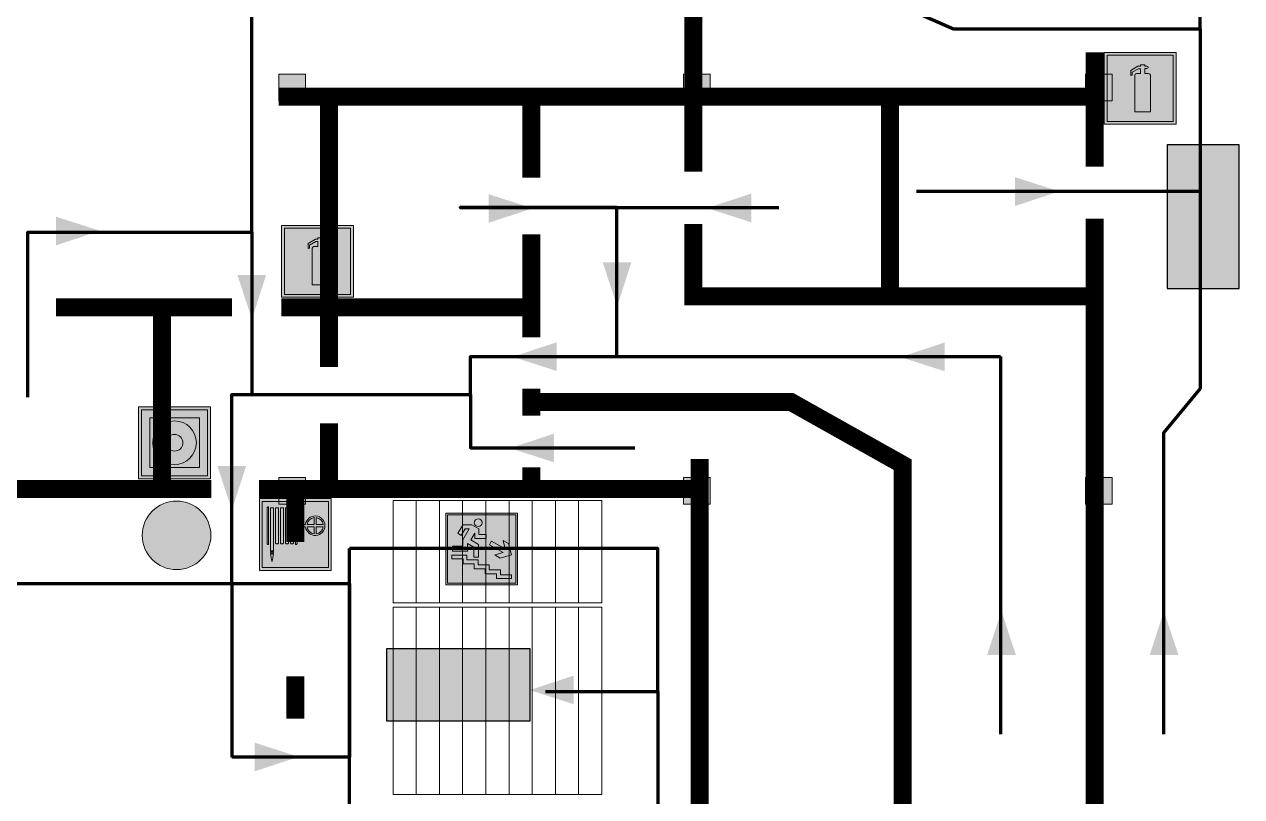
# Model space of a CAD drawing. Header units: millimetres. Extents: x 13810 to 67229, y 12374 to 21950.
# Drawn here: x 23061.5 to 23197, y 14987.4 to 15073.4 of the extents above; entities that cross this region are included whole.
import ezdxf

# ---------------------------------------------------------------- set-up
doc = ezdxf.new("R2010")
doc.units = ezdxf.units.MM
doc.layers.add('План_Штампы', color=7, linetype='Continuous')

# ---------------------------------------------------------------- blocks, each defined once
blk = doc.blocks.new('вниз')
at = {"lineweight": 0, "true_color": 0xffffff}
h = blk.add_hatch(color=7, dxfattribs=at)
h.dxf.hatch_style = 1
h.paths.add_polyline_path([(40994.51, -4472.22), (40986.51, -4472.22), (40986.51, -4480.22), (40994.51, -4480.22)])
h.paths.add_polyline_path([(40994.31, -4472.42), (40994.31, -4480.01), (40986.71, -4480.01), (40986.71, -4472.42)], flags=16)
h.paths.add_polyline_path([(40988.43, -4473.53), (40989.43, -4473.53), (40990.19, -4473.96), (40990.19, -4474.6), (40991, -4474.6), (40991, -4475.06), (40989.73, -4475.06), (40989.73, -4474.46), (40989.3, -4475.18), (40990.17, -4475.7), (40990.17, -4477.11), (40989.63, -4477.11), (40989.63, -4476.01), (40988.94, -4475.59), (40988.94, -4476.46), (40988.94, -4476.46), (40987.47, -4476.46), (40987.26, -4476.46), (40987.26, -4475.92), (40988.4, -4475.92), (40988.4, -4475.2), (40989.1, -4473.99), (40988.66, -4473.99), (40988.24, -4474.7), (40987.86, -4474.47), (40988.41, -4473.56)], flags=0)
h.paths.add_polyline_path([(40990.55, -4473.29, -1), (40989.69, -4473.29, -1)], flags=0)
h.paths.add_polyline_path([(40988.85, -4476.89), (40988.85, -4477.43), (40990.1, -4477.43), (40990.1, -4477.99), (40991.34, -4477.99), (40991.34, -4478.54), (40992.59, -4478.54), (40992.59, -4479.09), (40993.83, -4479.09), (40993.83, -4479.52), (40992.17, -4479.52), (40992.17, -4478.97), (40990.91, -4478.97), (40990.91, -4478.41), (40989.68, -4478.41), (40989.68, -4477.86), (40988.43, -4477.86), (40988.43, -4477.31), (40987.6, -4477.31), (40987.18, -4477.31), (40987.18, -4476.89)], flags=0)
h.paths.add_polyline_path([(40991.61, -4475.33), (40993.12, -4476.2), (40992.9, -4475.27), (40993.48, -4475.6), (40993.83, -4476.88), (40992.56, -4477.22), (40991.97, -4476.88), (40992.9, -4476.61), (40991.38, -4475.74), (40991.58, -4475.39)], flags=0)
h.paths.add_polyline_path([(40990.19, -4473.96), (40989.43, -4473.53), (40988.43, -4473.53), (40988.41, -4473.56), (40987.86, -4474.47), (40988.24, -4474.7), (40988.66, -4473.99), (40989.1, -4473.99), (40988.4, -4475.2), (40988.4, -4475.92), (40987.26, -4475.92), (40987.26, -4476.46), (40987.47, -4476.46), (40988.94, -4476.46), (40988.94, -4476.27), (40988.94, -4475.59), (40989.63, -4476.01), (40989.63, -4477.11), (40990.17, -4477.11), (40990.17, -4475.7), (40989.3, -4475.18), (40989.73, -4474.46), (40989.73, -4475.06), (40991, -4475.06), (40991, -4474.6), (40990.19, -4474.6)], flags=0)
h.paths.add_polyline_path([(40990.55, -4473.29, 1), (40989.69, -4473.29, 1)], flags=0)
h.paths.add_polyline_path([(40991.61, -4475.33), (40991.58, -4475.39), (40991.38, -4475.74), (40992.9, -4476.61), (40991.97, -4476.88), (40992.56, -4477.22), (40993.83, -4476.88), (40993.48, -4475.6), (40992.9, -4475.27), (40993.12, -4476.2)], flags=0)
h.paths.add_polyline_path([(40990.1, -4477.43), (40988.85, -4477.43), (40988.85, -4476.89), (40987.18, -4476.89), (40987.18, -4477.31), (40987.6, -4477.31), (40988.43, -4477.31), (40988.43, -4477.86), (40989.68, -4477.86), (40989.68, -4478.41), (40990.91, -4478.41), (40990.91, -4478.97), (40992.17, -4478.97), (40992.17, -4479.52), (40993.83, -4479.52), (40993.83, -4479.09), (40992.59, -4479.09), (40992.59, -4478.54), (40991.34, -4478.54), (40991.34, -4477.99), (40990.1, -4477.99)], flags=0)
at = {"lineweight": 0}
h = blk.add_hatch(color=126, dxfattribs=at)
h.dxf.hatch_style = 1
h.paths.add_polyline_path([(40994.31, -4472.42), (40986.71, -4472.42), (40986.71, -4480.01), (40994.31, -4480.01)])
h.paths.add_polyline_path([(40988.43, -4473.53), (40989.43, -4473.53), (40990.19, -4473.96), (40990.19, -4474.6), (40991, -4474.6), (40991, -4475.06), (40989.73, -4475.06), (40989.73, -4474.46), (40989.3, -4475.18), (40990.17, -4475.7), (40990.17, -4477.11), (40989.63, -4477.11), (40989.63, -4476.01), (40988.94, -4475.59), (40988.94, -4476.46), (40988.94, -4476.46), (40987.47, -4476.46), (40987.26, -4476.46), (40987.26, -4475.92), (40988.4, -4475.92), (40988.4, -4475.2), (40989.1, -4473.99), (40988.66, -4473.99), (40988.24, -4474.7), (40987.86, -4474.47), (40988.41, -4473.56)], flags=16)
h.paths.add_polyline_path([(40990.55, -4473.29, -1), (40989.69, -4473.29, -1)], flags=16)
h.paths.add_polyline_path([(40988.85, -4476.89), (40988.85, -4477.43), (40990.1, -4477.43), (40990.1, -4477.99), (40991.34, -4477.99), (40991.34, -4478.54), (40992.59, -4478.54), (40992.59, -4479.09), (40993.83, -4479.09), (40993.83, -4479.52), (40992.17, -4479.52), (40992.17, -4478.97), (40990.91, -4478.97), (40990.91, -4478.41), (40989.68, -4478.41), (40989.68, -4477.86), (40988.43, -4477.86), (40988.43, -4477.31), (40987.6, -4477.31), (40987.18, -4477.31), (40987.18, -4476.89)], flags=16)
h.paths.add_polyline_path([(40991.61, -4475.33), (40993.12, -4476.2), (40992.9, -4475.27), (40993.48, -4475.6), (40993.83, -4476.88), (40992.56, -4477.22), (40991.97, -4476.88), (40992.9, -4476.61), (40991.38, -4475.74), (40991.58, -4475.39)], flags=16)
at = {"lineweight": 0, "true_color": 0xffffff}
h = blk.add_hatch(color=7, dxfattribs=at)
h.dxf.hatch_style = 1
h.paths.add_polyline_path([(40989.73, -4474.46), (40989.73, -4475.06), (40991, -4475.06), (40991, -4474.6), (40990.19, -4474.6), (40990.19, -4473.96), (40989.43, -4473.53), (40988.43, -4473.53), (40988.41, -4473.56), (40987.86, -4474.47), (40988.24, -4474.7), (40988.66, -4473.99), (40989.1, -4473.99), (40988.4, -4475.2), (40988.4, -4475.92), (40987.26, -4475.92), (40987.26, -4476.46), (40987.47, -4476.46), (40988.94, -4476.46), (40988.94, -4475.59), (40989.63, -4476.01), (40989.63, -4477.11), (40990.17, -4477.11), (40990.17, -4475.7), (40989.3, -4475.18)])
h.paths.add_polyline_path([(40989.69, -4473.29, 1), (40990.55, -4473.29, 1)])
h.paths.add_polyline_path([(40991.61, -4475.33), (40991.58, -4475.39), (40991.38, -4475.74), (40992.9, -4476.61), (40991.97, -4476.88), (40992.56, -4477.22), (40993.83, -4476.88), (40993.48, -4475.6), (40992.9, -4475.27), (40993.12, -4476.2)])
h.paths.add_polyline_path([(40990.1, -4477.43), (40988.85, -4477.43), (40988.85, -4476.89), (40987.18, -4476.89), (40987.18, -4477.31), (40987.6, -4477.31), (40988.43, -4477.31), (40988.43, -4477.86), (40989.68, -4477.86), (40989.68, -4478.41), (40990.91, -4478.41), (40990.91, -4478.97), (40992.17, -4478.97), (40992.17, -4479.52), (40993.83, -4479.52), (40993.83, -4479.09), (40992.59, -4479.09), (40992.59, -4478.54), (40991.34, -4478.54), (40991.34, -4477.99), (40990.1, -4477.99)])
at = {"color": 126, "lineweight": 0}
for points in [[(40986.51, -4472.22), (40994.51, -4472.22), (40994.51, -4480.22), (40986.51, -4480.22)], [(40986.71, -4472.42), (40994.31, -4472.42), (40994.31, -4480.01), (40986.71, -4480.01)]]:
    blk.add_lwpolyline(points, close=True, dxfattribs=at)
for points in [[(40987.47, -4476.46), (40987.26, -4476.46), (40987.26, -4475.92), (40988.4, -4475.92), (40988.4, -4475.2), (40989.1, -4473.99), (40988.66, -4473.99), (40988.24, -4474.7), (40987.86, -4474.47), (40988.41, -4473.56), (40988.43, -4473.53), (40989.43, -4473.53), (40990.19, -4473.96), (40990.19, -4474.6), (40991, -4474.6), (40991, -4475.06), (40989.73, -4475.06), (40989.73, -4474.46), (40989.3, -4475.18), (40990.17, -4475.7), (40990.17, -4477.11), (40989.63, -4477.11), (40989.63, -4476.01), (40988.94, -4475.59), (40988.94, -4476.46)], [(40991.58, -4475.39), (40991.38, -4475.74), (40992.9, -4476.61), (40991.97, -4476.88), (40992.56, -4477.22), (40993.83, -4476.88), (40993.48, -4475.6), (40992.9, -4475.27), (40993.12, -4476.2), (40991.61, -4475.33), (40991.58, -4475.39)], [(40987.6, -4477.31), (40987.18, -4477.31), (40987.18, -4476.89), (40988.85, -4476.89), (40988.85, -4477.43), (40990.1, -4477.43), (40990.1, -4477.99), (40991.34, -4477.99), (40991.34, -4478.54), (40992.59, -4478.54), (40992.59, -4479.09), (40993.83, -4479.09), (40993.83, -4479.52), (40992.17, -4479.52), (40992.17, -4478.97), (40990.91, -4478.97), (40990.91, -4478.41), (40989.68, -4478.41), (40989.68, -4477.86), (40988.43, -4477.86), (40988.43, -4477.31), (40987.6, -4477.31)], [(40987.47, -4476.46), (40988.94, -4476.46), (40988.94, -4476.27)]]:
    blk.add_lwpolyline(points, dxfattribs=at)
blk.add_circle((40990.12, -4473.29), 0.432, dxfattribs=at)
blk = doc.blocks.new('A$C7B4425F7')
at = {"true_color": 0xffffff}
blk.add_hatch(color=7, dxfattribs=at).paths.add_polyline_path([(0, 0), (-16, 0), (-16, -8), (0, -8)])
h = blk.add_hatch(color=126)
h.paths.add_polyline_path([(-0.2, -0.2), (-15.8, -0.2), (-15.8, -7.8), (-0.2, -7.8)])
h.paths.add_polyline_path([(-11.76, -2.03), (-11.76, -3.66), (-11.17, -3.66, -0.568275), (-11.17, -6.18), (-12.58, -6.18), (-12.58, -2.03)], flags=16)
h.paths.add_polyline_path([(-13.33, -4.12, -0.495768), (-13.59, -6.18), (-15.03, -6.18), (-15.03, -2.03), (-13.59, -2.03, -0.487973)], flags=16)
h.paths.add_polyline_path([(-10.25, -2.03), (-9.48, -2.03), (-9.48, -6.18), (-10.25, -6.18)], flags=16)
h.paths.add_polyline_path([(-13.84, -3.69), (-14.24, -3.69), (-14.24, -3.03), (-13.9, -3.03, -0.692621)], flags=0)
h.paths.add_polyline_path([(-9.15, -2.03), (-8.4, -2.03), (-8.04, -3.07), (-7.68, -2.03), (-6.93, -2.03), (-7.64, -4.1), (-6.93, -6.18), (-7.68, -6.18), (-8.04, -5.14), (-8.4, -6.18), (-9.15, -6.18), (-8.44, -4.1)], flags=16)
h.paths.add_polyline_path([(-11.76, -4.46), (-11.42, -4.46, -0.692621), (-11.36, -5.12), (-11.76, -5.12)], flags=0)
h.paths.add_polyline_path([(-13.9, -5.2), (-14.24, -5.2), (-14.24, -4.55), (-13.84, -4.55, -0.708038)], flags=0)
edge = h.paths.add_edge_path(flags=16)
edge.add_ellipse((-5.51, -4.08), major_axis=(0, 2.05), ratio=0.586184, start_angle=0, end_angle=360)
edge = h.paths.add_edge_path(flags=0)
edge.add_ellipse((-5.51, -4.08), major_axis=(0, 1.14), ratio=0.454828, start_angle=0, end_angle=360)
h.paths.add_polyline_path([(-4.13, -4.96, 0.377264), (-3.48, -4.52, 0.0555), (-3.16, -2.03), (-1.66, -2.03), (-1.66, -4.96), (-0.96, -4.96), (-0.96, -7.01), (-1.75, -7.01), (-1.75, -6.18), (-3.3, -6.18), (-3.3, -7.02), (-4.13, -7.02)], flags=16)
h.paths.add_polyline_path([(-2.73, -2.91), (-2.28, -2.91), (-2.28, -4.96), (-3.05, -4.96, 0.079136)], flags=0)
at = {"color": 126}
blk.add_lwpolyline([(-16, -8), (0, -8), (0, 0), (-16, 0)], close=True, dxfattribs=at)
blk = doc.blocks.new('A$C54414219')
at = {"true_color": 0xffffff}
h = blk.add_hatch(color=7, dxfattribs=at)
h.paths.add_polyline_path([(2.39, -9.45), (2.39, -18.3), (11.23, -18.3), (11.23, -9.45)], flags=0)
h.paths.add_polyline_path([(10.71, -13.87, -1), (2.92, -13.87, -1)], flags=0)
h.paths.add_polyline_path([(8.3, -13.87, -1), (5.33, -13.87, -1)], flags=0)
h.paths.add_polyline_path([(0.41, -7.47), (0.41, -20.27), (13.21, -20.27), (13.21, -7.47)])
h.paths.add_polyline_path([(0.92, -19.77), (12.71, -19.77), (12.71, -7.98), (0.92, -7.98)], flags=16)
h.paths.add_polyline_path([(11.23, -9.45), (11.23, -18.3), (2.39, -18.3), (2.39, -9.45)], flags=0)
at = {"lineweight": 5}
h = blk.add_hatch(color=242, dxfattribs=at)
h.paths.add_polyline_path([(12.71, -7.98), (0.92, -7.98), (0.92, -19.77), (12.71, -19.77)])
h.paths.add_polyline_path([(11.23, -18.3), (2.39, -18.3), (2.39, -9.45), (11.23, -9.45)], flags=16)
h.paths.add_polyline_path([(10.71, -13.87, -1), (2.92, -13.87, -1)], flags=0)
h.paths.add_polyline_path([(8.3, -13.87, -1), (5.33, -13.87, -1)], flags=0)
at = {"true_color": 0xffffff}
h = blk.add_hatch(color=7, dxfattribs=at)
h.paths.add_polyline_path([(2.39, -9.45), (2.39, -18.3), (11.23, -18.3), (11.23, -9.45)])
h.paths.add_polyline_path([(10.71, -13.87, -1), (2.92, -13.87, -1)], flags=16)
h.paths.add_polyline_path([(8.3, -13.87, -1), (5.33, -13.87, -1)], flags=0)
at = {"lineweight": 5}
h = blk.add_hatch(color=242, dxfattribs=at)
h.paths.add_polyline_path([(2.92, -13.87, 1), (10.71, -13.87, 1)])
h.paths.add_polyline_path([(8.3, -13.87, -1), (5.33, -13.87, -1)], flags=16)
at = {"color": 242, "lineweight": 5}
for p, q in [((0.41, -20.27), (0.41, -7.47)), ((0.41, -7.47), (13.21, -7.47)), ((0.41, -7.47), (13.21, -7.47)), ((13.21, -20.27), (13.21, -7.47)), ((0.41, -20.27), (13.21, -20.27))]:
    blk.add_line(p, q, dxfattribs=at)
for points in [[(0.92, -7.98), (12.71, -7.98), (12.71, -19.77), (0.92, -19.77)], [(2.39, -9.45), (11.23, -9.45), (11.23, -18.3), (2.39, -18.3)]]:
    blk.add_lwpolyline(points, close=True, dxfattribs=at)
for radius in [3.89, 1.49]:
    blk.add_circle((6.81, -13.87), radius, dxfattribs=at)
blk = doc.blocks.new('A$C3AD82952')
at = {"true_color": 0xf5f5ff}
h = blk.add_hatch(color=7, dxfattribs=at)
h.dxf.hatch_style = 1
h.paths.add_polyline_path([(8.21, 8.73, 0.414214), (7.89, 9.05), (7.22, 9.05), (7.22, 9.92), (7.59, 9.92, 1), (7.57, 10.36), (7.22, 10.36), (7.22, 10.6), (6.43, 10.6), (6.43, 10.36), (6.01, 10.36), (4.74, 9.59), (4.74, 8.69), (4.98, 8.73), (4.98, 9.26), (6.12, 9.91), (6.43, 9.91), (6.43, 9.05), (5.76, 9.05, 0.414214), (5.44, 8.73), (5.44, 2.2), (8.21, 2.2)], flags=0)
h.paths.add_polyline_path([(12.8, 12.8), (0, 12.8), (0, 0), (12.8, 0)])
h.paths.add_polyline_path([(0.51, 12.29), (12.29, 12.29), (12.29, 0.51), (0.51, 0.51)], flags=16)
h.paths.add_polyline_path([(4.74, 9.59), (6.01, 10.36), (6.43, 10.36), (6.43, 10.6), (7.22, 10.6), (7.22, 10.36), (7.59, 10.36, -0.94586), (7.59, 9.92), (7.22, 9.92), (7.22, 9.05), (7.89, 9.05, -0.414214), (8.21, 8.73), (8.21, 2.2), (5.44, 2.2), (5.44, 8.73, -0.414214), (5.76, 9.05), (6.43, 9.05), (6.43, 9.91), (6.12, 9.91), (4.98, 9.26), (4.98, 8.73), (4.74, 8.69)], flags=0)
h = blk.add_hatch(color=242)
h.dxf.hatch_style = 1
h.paths.add_polyline_path([(12.29, 12.29), (0.51, 12.29), (0.51, 0.51), (12.29, 0.51)])
h.paths.add_polyline_path([(4.74, 8.69), (4.74, 9.59), (6.01, 10.36), (6.43, 10.36), (6.43, 10.6), (7.22, 10.6), (7.22, 10.36), (7.59, 10.36, -0.94586), (7.59, 9.92), (7.22, 9.92), (7.22, 9.05), (7.89, 9.05, -0.414214), (8.21, 8.73), (8.21, 2.2), (5.44, 2.2), (5.44, 8.73, -0.414214), (5.76, 9.05), (6.43, 9.05), (6.43, 9.91), (6.12, 9.91), (4.98, 9.26), (4.98, 8.73)], flags=16)
h = blk.add_hatch(color=7, dxfattribs=at)
h.dxf.hatch_style = 1
h.paths.add_polyline_path([(8.21, 8.73, 0.414214), (7.89, 9.05), (7.22, 9.05), (7.22, 9.92), (7.59, 9.92, 1), (7.57, 10.36), (7.22, 10.36), (7.22, 10.6), (6.43, 10.6), (6.43, 10.36), (6.01, 10.36), (4.74, 9.59), (4.74, 8.69), (4.98, 8.73), (4.98, 9.26), (6.12, 9.91), (6.43, 9.91), (6.43, 9.05), (5.76, 9.05, 0.414214), (5.44, 8.73), (5.44, 2.2), (8.21, 2.2)])
at = {"color": 242, "lineweight": 5}
for p, q in [((0, 0), (0, 12.8)), ((0, 12.8), (12.8, 12.8)), ((12.8, 0), (12.8, 12.8)), ((6.01, 10.36), (4.74, 9.59)), ((4.74, 9.59), (4.74, 8.69)), ((4.74, 8.69), (4.98, 8.73)), ((4.98, 9.26), (6.12, 9.91)), ((4.98, 8.73), (4.98, 9.26)), ((5.44, 2.2), (5.44, 8.73)), ((5.76, 9.05), (6.43, 9.05)), ((6.01, 10.36), (6.43, 10.36)), ((6.12, 9.91), (6.43, 9.91)), ((7.22, 10.6), (6.43, 10.6)), ((6.43, 10.6), (6.43, 10.36)), ((6.43, 9.91), (6.43, 9.05)), ((7.22, 10.36), (7.22, 10.6)), ((7.59, 10.36), (7.22, 10.36)), ((7.22, 9.05), (7.22, 9.92)), ((7.59, 9.92), (7.22, 9.92)), ((7.89, 9.05), (7.22, 9.05)), ((8.21, 2.2), (8.21, 8.73)), ((5.44, 2.2), (8.21, 2.2)), ((0, 0), (12.8, 0))]:
    blk.add_line(p, q, dxfattribs=at)
blk.add_lwpolyline([(0.51, 12.29), (12.29, 12.29), (12.29, 0.51), (0.51, 0.51)], close=True, dxfattribs=at)
for centre, radius, start, end in [((5.76, 8.73), 0.32, 90, 180), ((7.58, 10.14), 0.223, 273.1875, 86.8125), ((7.89, 8.73), 0.32, 0, 90)]:
    blk.add_arc(centre, radius, start, end, dxfattribs=at)
blk = doc.blocks.new('A$C7B8C2D5B')
at = {"lineweight": 0}
h = blk.add_hatch(color=5, dxfattribs=at)
h.dxf.hatch_style = 1
h.paths.add_polyline_path([(1.397, -3.024, 1), (-2.112, -3.024, 1)])
at = {"color": 5, "lineweight": 0}
blk.add_circle((-0.358, -3.024), 1.755, dxfattribs=at)
blk = doc.blocks.new('A$C37112FD5')
at = {"true_color": 0xf5f5ff}
h = blk.add_hatch(color=7, dxfattribs=at)
h.dxf.hatch_style = 1
h.paths.add_polyline_path([(12.8, -7.4), (0, -7.4), (0, -20.2), (12.8, -20.2)])
h.paths.add_polyline_path([(12.29, -7.91), (12.29, -19.69), (0.51, -19.69), (0.51, -7.91)], flags=16)
h.paths.add_polyline_path([(4.98, -9.04, -0.42597), (5.17, -9.22), (5.17, -12.25), (5.17, -15.29, -0.432244), (4.98, -15.47), (4.83, -15.47, -0.42597), (4.64, -15.29), (4.64, -12.25), (4.64, -9.22, -0.432244), (4.83, -9.04)], flags=0)
h.paths.add_polyline_path([(4.28, -9.22), (4.28, -12.25), (4.28, -15.29, -0.432244), (4.09, -15.47), (3.94, -15.47, -0.42597), (3.75, -15.29), (3.75, -12.25), (3.75, -9.22, -0.432244), (3.94, -9.04), (4.09, -9.04, -0.42597)], flags=0)
h.paths.add_polyline_path([(5.72, -9.04), (5.87, -9.04, -0.42597), (6.06, -9.22), (6.06, -12.25), (6.06, -15.29, -0.432244), (5.87, -15.47), (5.72, -15.47, -0.42597), (5.53, -15.29), (5.53, -12.25), (5.53, -9.22, -0.432244)], flags=0)
h.paths.add_polyline_path([(6.42, -8.9), (6.5, -8.9, -0.42597), (6.69, -9.08), (6.69, -12.03), (8.21, -12.03, -15.824349), (8.21, -12.47), (6.69, -12.47), (6.69, -15.42, -0.432244), (6.5, -15.6), (6.42, -15.6)], flags=0)
h.paths.add_polyline_path([(3.39, -9.22), (3.39, -12.25), (3.39, -15.29, -0.432244), (3.2, -15.47), (3.05, -15.47, -0.42597), (2.85, -15.29), (2.85, -12.25), (2.85, -9.22, -0.432244), (3.05, -9.04), (3.2, -9.04, -0.42597)], flags=0)
h.paths.add_polyline_path([(2.5, -9.22), (2.5, -16.71), (1.96, -16.71), (1.96, -9.22, -0.432244), (2.15, -9.04), (2.31, -9.04, -0.42597)], flags=0)
h.paths.add_polyline_path([(1.61, -8.9), (1.61, -15.6), (1.57, -15.6, -0.42597), (1.37, -15.42), (1.37, -12.03), (1.37, -9.09, -0.432244), (1.57, -8.9)], flags=0)
h.paths.add_polyline_path([(9.76, -10.81), (9.76, -12.03), (8.49, -12.03, -0.336371)], flags=0)
h.paths.add_polyline_path([(8.49, -12.47), (9.76, -12.47), (9.76, -13.7, -0.336371)], flags=0)
h.paths.add_polyline_path([(10.11, -10.81, -0.336371), (11.38, -12.03), (10.11, -12.03)], flags=0)
h.paths.add_polyline_path([(10.11, -12.47), (11.38, -12.47, -0.336371), (10.11, -13.7)], flags=0)
h.paths.add_polyline_path([(2.5, -16.84), (2.5, -17.05), (1.97, -17.05), (1.97, -16.84)], flags=0)
h.paths.add_polyline_path([(2.5, -17.24, -0.033778), (2.24, -18.6, -0.033778), (1.97, -17.24)], flags=0)
h = blk.add_hatch(color=242)
h.dxf.hatch_style = 1
h.paths.add_polyline_path([(12.29, -7.91), (0.51, -7.91), (0.51, -19.69), (12.29, -19.69)])
h.paths.add_polyline_path([(6.42, -15.6), (6.42, -8.9), (6.5, -8.9, -0.42597), (6.69, -9.08), (6.69, -12.03), (8.21, -12.03, -15.824349), (8.21, -12.47), (6.69, -12.47), (6.69, -15.42, -0.432244), (6.5, -15.6)], flags=16)
h.paths.add_polyline_path([(5.87, -15.47), (5.72, -15.47, -0.42597), (5.53, -15.29), (5.53, -12.25), (5.53, -9.22, -0.432244), (5.72, -9.04), (5.87, -9.04, -0.42597), (6.06, -9.22), (6.06, -12.25), (6.06, -15.29, -0.432244)], flags=16)
h.paths.add_polyline_path([(4.98, -15.47), (4.83, -15.47, -0.42597), (4.64, -15.29), (4.64, -12.25), (4.64, -9.22, -0.432244), (4.83, -9.04), (4.98, -9.04, -0.42597), (5.17, -9.22), (5.17, -12.25), (5.17, -15.29, -0.432244)], flags=16)
h.paths.add_polyline_path([(4.09, -15.47), (3.94, -15.47, -0.42597), (3.75, -15.29), (3.75, -12.25), (3.75, -9.22, -0.432244), (3.94, -9.04), (4.09, -9.04, -0.42597), (4.28, -9.22), (4.28, -12.25), (4.28, -15.29, -0.432244)], flags=16)
h.paths.add_polyline_path([(3.2, -15.47), (3.05, -15.47, -0.42597), (2.85, -15.29), (2.85, -12.25), (2.85, -9.22, -0.432244), (3.05, -9.04), (3.2, -9.04, -0.42597), (3.39, -9.22), (3.39, -12.25), (3.39, -15.29, -0.432244)], flags=16)
h.paths.add_polyline_path([(2.5, -17.05), (1.97, -17.05), (1.97, -16.84), (2.5, -16.84)], flags=16)
h.paths.add_polyline_path([(2.5, -17.24, -0.033778), (2.24, -18.6, -0.033778), (1.97, -17.24)], flags=16)
h.paths.add_polyline_path([(2.5, -16.71), (1.96, -16.71), (1.96, -9.22, -0.432244), (2.15, -9.04), (2.31, -9.04, -0.42597), (2.5, -9.22)], flags=16)
h.paths.add_polyline_path([(1.61, -15.6), (1.57, -15.6, -0.42597), (1.37, -15.42), (1.37, -12.03), (1.37, -9.09, -0.432244), (1.57, -8.9), (1.61, -8.9)], flags=16)
h.paths.add_polyline_path([(8.49, -12.47), (9.76, -12.47), (9.76, -13.7, -0.336371)], flags=0)
h.paths.add_polyline_path([(10.11, -13.7), (10.11, -12.47), (11.38, -12.47, -0.336371)], flags=0)
h.paths.add_polyline_path([(8.49, -12.03, -0.336371), (9.76, -10.81), (9.76, -12.03)], flags=0)
h.paths.add_polyline_path([(10.11, -12.03), (10.11, -10.81, -0.336371), (11.38, -12.03)], flags=0)
h = blk.add_hatch(color=7, dxfattribs=at)
h.dxf.hatch_style = 1
h.paths.add_polyline_path([(1.61, -8.9), (1.57, -8.9, 0.432244), (1.37, -9.09), (1.37, -12.03), (1.37, -15.42, 0.42597), (1.57, -15.6), (1.61, -15.6)])
h.paths.add_polyline_path([(2.5, -9.22, 0.42597), (2.31, -9.04), (2.15, -9.04, 0.432244), (1.96, -9.22), (1.96, -16.71), (2.5, -16.71)])
h.paths.add_polyline_path([(2.5, -16.84), (1.97, -16.84), (1.97, -17.05), (2.5, -17.05)])
h.paths.add_polyline_path([(2.5, -17.24), (1.97, -17.24, 0.033778), (2.24, -18.6, 0.033778)])
h.paths.add_polyline_path([(3.39, -12.25), (3.39, -9.22, 0.42597), (3.2, -9.04), (3.05, -9.04, 0.432244), (2.85, -9.22), (2.85, -12.25), (2.85, -15.29, 0.42597), (3.05, -15.47), (3.2, -15.47, 0.432244), (3.39, -15.29)])
h.paths.add_polyline_path([(4.28, -12.25), (4.28, -9.22, 0.42597), (4.09, -9.04), (3.94, -9.04, 0.432244), (3.75, -9.22), (3.75, -12.25), (3.75, -15.29, 0.42597), (3.94, -15.47), (4.09, -15.47, 0.432244), (4.28, -15.29)])
h.paths.add_polyline_path([(5.17, -12.25), (5.17, -9.22, 0.42597), (4.98, -9.04), (4.83, -9.04, 0.432244), (4.64, -9.22), (4.64, -12.25), (4.64, -15.29, 0.42597), (4.83, -15.47), (4.98, -15.47, 0.432244), (5.17, -15.29)])
h.paths.add_polyline_path([(6.06, -12.25), (6.06, -9.22, 0.42597), (5.87, -9.04), (5.72, -9.04, 0.432244), (5.53, -9.22), (5.53, -12.25), (5.53, -15.29, 0.42597), (5.72, -15.47), (5.87, -15.47, 0.432244), (6.06, -15.29)])
h.paths.add_polyline_path([(6.69, -12.47), (8.21, -12.47, 15.824349), (8.21, -12.03), (6.69, -12.03), (6.69, -9.08, 0.42597), (6.5, -8.9), (6.42, -8.9), (6.42, -15.6), (6.5, -15.6, 0.432244), (6.69, -15.42)])
h.paths.add_polyline_path([(8.49, -12.47), (9.76, -12.47), (9.76, -13.7, -0.336371)], flags=16)
h.paths.add_polyline_path([(8.49, -12.03, -0.336371), (9.76, -10.81), (9.76, -12.03)], flags=16)
h.paths.add_polyline_path([(10.11, -12.47), (11.38, -12.47, -0.336371), (10.11, -13.7)], flags=16)
h.paths.add_polyline_path([(10.11, -12.03), (10.11, -10.81, -0.336371), (11.38, -12.03)], flags=16)
h = blk.add_hatch(color=242)
h.dxf.hatch_style = 1
h.paths.add_polyline_path([(9.76, -10.81, 0.336371), (8.49, -12.03), (9.76, -12.03)])
h.paths.add_polyline_path([(10.11, -10.81), (10.11, -12.03), (11.38, -12.03, 0.336371)])
h.paths.add_polyline_path([(11.38, -12.47), (10.11, -12.47), (10.11, -13.7, 0.336371)])
h.paths.add_polyline_path([(9.76, -12.47), (8.49, -12.47, 0.336371), (9.76, -13.7)])
at = {"color": 242, "lineweight": 5}
for p, q in [((0, -20.2), (0, -7.4)), ((0, -7.4), (12.8, -7.4)), ((12.8, -20.2), (12.8, -7.4)), ((1.37, -12.03), (1.37, -9.08)), ((1.57, -8.9), (1.61, -8.9)), ((1.61, -8.9), (1.61, -15.6)), ((1.96, -16.71), (1.96, -9.22)), ((2.15, -9.04), (2.31, -9.04)), ((2.5, -16.71), (2.5, -9.22)), ((2.85, -12.25), (2.85, -9.22)), ((3.05, -9.04), (3.2, -9.04)), ((3.39, -12.25), (3.39, -9.22)), ((3.75, -12.25), (3.75, -9.22)), ((3.94, -9.04), (4.09, -9.04)), ((4.28, -12.25), (4.28, -9.22)), ((4.64, -12.25), (4.64, -9.22)), ((4.83, -9.04), (4.98, -9.04)), ((5.17, -12.25), (5.17, -9.22)), ((5.53, -12.25), (5.53, -9.22)), ((5.72, -9.04), (5.87, -9.04)), ((6.06, -12.25), (6.06, -9.22)), ((6.42, -8.9), (6.42, -15.6)), ((6.5, -8.9), (6.42, -8.9)), ((6.69, -12.03), (6.69, -9.08)), ((9.76, -10.81), (9.76, -12.03)), ((10.11, -10.81), (10.11, -12.03)), ((1.37, -12.03), (1.37, -15.42)), ((2.85, -12.25), (2.85, -15.29)), ((3.39, -12.25), (3.39, -15.29)), ((3.75, -12.25), (3.75, -15.29)), ((4.28, -12.25), (4.28, -15.29)), ((4.64, -12.25), (4.64, -15.29)), ((5.17, -12.25), (5.17, -15.29)), ((5.53, -12.25), (5.53, -15.29)), ((6.06, -12.25), (6.06, -15.29)), ((8.21, -12.03), (6.69, -12.03)), ((8.21, -12.47), (6.69, -12.47)), ((6.69, -12.47), (6.69, -15.42)), ((9.76, -12.03), (8.49, -12.03)), ((9.76, -12.47), (8.49, -12.47)), ((9.76, -12.47), (9.76, -13.7)), ((11.38, -12.03), (10.11, -12.03)), ((11.38, -12.47), (10.11, -12.47)), ((10.11, -12.47), (10.11, -13.7)), ((1.57, -15.6), (1.61, -15.6)), ((1.96, -16.71), (2.5, -16.71)), ((1.97, -16.84), (2.5, -16.84)), ((1.97, -17.05), (1.97, -16.84)), ((2.5, -17.05), (1.97, -17.05)), ((1.97, -17.24), (2.5, -17.24)), ((2.5, -16.84), (2.5, -17.05)), ((3.05, -15.47), (3.2, -15.47)), ((3.94, -15.47), (4.09, -15.47)), ((4.83, -15.47), (4.98, -15.47)), ((5.72, -15.47), (5.87, -15.47)), ((6.42, -15.6), (6.5, -15.6)), ((0, -20.2), (12.8, -20.2))]:
    blk.add_line(p, q, dxfattribs=at)
blk.add_lwpolyline([(0.51, -7.91), (12.29, -7.91), (12.29, -19.69), (0.51, -19.69)], close=True, dxfattribs=at)
for centre, radius, start, end in [((1.56, -9.09), 0.182, 87.1027, 180.6071), ((2.15, -9.22), 0.182, 87.1027, 180.6071), ((2.32, -9.22), 0.182, 359.3929, 92.8973), ((3.04, -9.22), 0.182, 87.1027, 180.6071), ((3.21, -9.22), 0.182, 359.3929, 92.8973), ((3.93, -9.22), 0.182, 87.1027, 180.6071), ((4.1, -9.22), 0.182, 359.3929, 92.8973), ((4.82, -9.22), 0.182, 87.1027, 180.6071), ((4.99, -9.22), 0.182, 359.3929, 92.8973), ((5.71, -9.22), 0.182, 87.1027, 180.6071), ((5.88, -9.22), 0.182, 359.3929, 92.8973), ((6.51, -9.09), 0.182, 359.3929, 92.8973), ((9.93, -12.25), 1.74, 187.2319, 172.7681), ((9.93, -12.25), 1.46, 96.9927, 171.3585), ((9.93, -12.25), 1.46, 8.6415, 83.0073), ((9.93, -12.25), 1.46, 188.6415, 263.0073), ((9.93, -12.25), 1.46, 276.9927, 351.3585), ((1.56, -15.42), 0.182, 179.3929, 272.8973), ((12.17, -15.98), 10.27, 187.041, 194.7793), ((-7.7, -15.98), 10.27, 345.2207, 352.959), ((3.04, -15.29), 0.182, 179.3929, 272.8973), ((3.21, -15.29), 0.182, 267.1027, 0.6071), ((3.93, -15.29), 0.182, 179.3929, 272.8973), ((4.1, -15.29), 0.182, 267.1027, 0.6071), ((4.82, -15.29), 0.182, 179.3929, 272.8973), ((4.99, -15.29), 0.182, 267.1027, 0.6071), ((5.71, -15.29), 0.182, 179.3929, 272.8973), ((5.88, -15.29), 0.182, 267.1027, 0.6071), ((6.51, -15.42), 0.182, 267.1027, 0.6071)]:
    blk.add_arc(centre, radius, start, end, dxfattribs=at)
blk = doc.blocks.new('A$C32E8229D')
at = {"true_color": 0xffffff}
blk.add_hatch(color=7, dxfattribs=at).paths.add_polyline_path([(0, 0), (0, -8), (16, -8), (16, 0)])
h = blk.add_hatch(color=126)
h.paths.add_polyline_path([(0.2, -0.2), (15.8, -0.2), (15.8, -7.8), (0.2, -7.8)])
h.paths.add_polyline_path([(13.49, -2.05), (12.08, -2.05), (11.37, -2.63, 0.162397), (11.29, -2.84), (11.29, -3.63), (10.35, -3.63), (10.35, -4.05), (11.68, -4.05), (11.68, -3.48), (12.26, -4.28), (11.29, -5.1), (11.29, -6.78), (11.85, -6.78), (11.85, -5.44), (12.8, -4.64), (12.8, -5.94), (14.46, -5.94), (14.46, -5.39), (13.45, -5.39), (13.45, -3.97), (12.46, -2.59), (13.15, -2.59), (13.69, -3.34), (14.18, -3)], flags=16)
h.paths.add_polyline_path([(10.74, -1.82, 1), (11.8, -1.82, 1)], flags=16)
h.paths.add_polyline_path([(9.39, -3.59), (5.99, -3.59), (6.56, -3.03), (5.91, -3.03), (5.1, -3.83), (5.91, -4.64), (6.56, -4.64), (5.99, -4.09), (9.39, -4.09)], flags=16)
h.paths.add_polyline_path([(4.29, -1.08), (1.72, -1.08), (1.72, -6.6), (4.29, -6.6)], flags=16)
at = {"color": 126}
blk.add_lwpolyline([(16, -8), (0, -8), (0, 0), (16, 0)], close=True, dxfattribs=at)

msp = doc.modelspace()

# ---------------------------------------------------------------- hatches: boundary and pattern name
at = {"lineweight": 0}
h = msp.add_hatch(color=256, dxfattribs=at)
h.dxf.hatch_style = 1
h.paths.add_polyline_path([(23092.76, 15067.88), (23089.79, 15067.88), (23089.79, 15064.92), (23092.76, 15064.92)])
h = msp.add_hatch(color=256, dxfattribs=at)
h.dxf.hatch_style = 1
h.paths.add_polyline_path([(23137.82, 15067.88), (23134.85, 15067.88), (23134.85, 15064.92), (23137.82, 15064.92)])
h = msp.add_hatch(color=256, dxfattribs=at)
h.dxf.hatch_style = 1
h.paths.add_polyline_path([(23182.57, 15067.88), (23179.61, 15067.88), (23179.61, 15064.92), (23182.57, 15064.92)])
h = msp.add_hatch(color=256, dxfattribs=at)
h.dxf.hatch_style = 1
h.paths.add_polyline_path([(23092.76, 15023), (23089.79, 15023), (23089.79, 15020.03), (23092.76, 15020.03)])
h = msp.add_hatch(color=256, dxfattribs=at)
h.dxf.hatch_style = 1
h.paths.add_polyline_path([(23137.82, 15023), (23134.85, 15023), (23134.85, 15020.03), (23137.82, 15020.03)])
h = msp.add_hatch(color=256, dxfattribs=at)
h.dxf.hatch_style = 1
h.paths.add_polyline_path([(23182.57, 15023), (23179.61, 15023), (23179.61, 15020.03), (23182.57, 15020.03)])

# ---------------------------------------------------------------- linework, layer by layer
at = {"color": 126, "lineweight": 100, "true_color": 0x008754}
for points in [[(23086.8, 15050.3), (23086.8, 15078.2), (23152.97, 15078.2), (23164.9, 15072.95), (23192.35, 15072.95), (23192.35, 15169.01), (23235.49, 15169.01), (23235.49, 15194.09), (23278.76, 15194.09), (23278.76, 15209.97)], [(23192.35, 15072.95), (23192.35, 15032.88), (23192.35, 15032.88)], [(23192.35, 15054.84), (23160.77, 15054.84)], [(23127.41, 15036.44), (23127.41, 15053.04), (23109.99, 15053.04), (23145.46, 15053.04)], [(23061.86, 15031.92), (23061.86, 15050.3), (23086.8, 15050.3), (23086.8, 15032.21)], [(23084.57, 15011.18), (23084.57, 15032.21), (23111.15, 15032.21), (23111.15, 15036.44), (23170.14, 15036.44)], [(23170.14, 15036.44), (23170.14, 14994.4)], [(23111.15, 15032.21), (23111.15, 15026.28), (23129.42, 15026.28)], [(23192.35, 15032.88), (23188.28, 15027.94), (23188.28, 14994.4)], [(23084.57, 15011.18), (23097.68, 15011.18), (23097.68, 14991.83), (23097.68, 15015.08)], [(23132, 14999.15), (23132, 15015.08), (23097.68, 15015.08)], [(23040.91, 15011.18), (23084.57, 15011.18), (23084.57, 14991.83)], [(23119.49, 14999.15), (23132, 14999.15), (23132, 14981.52), (23097.68, 14981.52), (23097.68, 14991.83), (23084.57, 14991.83)]]:
    msp.add_lwpolyline(points, dxfattribs=at)
at = {"lineweight": 100, "const_width": 2}
for points in [[(23135.95, 15075.69), (23135.95, 15065.38), (23161.44, 15065.38)], [(23180.62, 15057.61), (23180.62, 15070.33)], [(23135.95, 15065.38), (23089.79, 15065.38)], [(23095.37, 15065.38), (23095.37, 15035.27)], [(23117.9, 15056.38), (23117.9, 15065.38)], [(23135.95, 15065.38), (23135.95, 15057.05)], [(23157.82, 15043.17), (23157.82, 15064.92)], [(23160.57, 15065.38), (23180.62, 15065.38)], [(23135.95, 15051.21), (23135.95, 15043.17), (23180.62, 15043.17)], [(23180.62, 15020.91), (23180.62, 15020.91), (23180.62, 14972.79), (23180.62, 15051.8)], [(23090.06, 15041.93), (23117.9, 15041.93), (23117.9, 15038.59), (23117.9, 15050.05)], [(23082.3, 15021.69), (23046.22, 15021.69), (23076.8, 15021.69), (23076.8, 15041.93), (23064.98, 15041.93)], [(23076.8, 15041.93), (23084.57, 15041.93)], [(23117.9, 15032.89), (23117.9, 15029.88)], [(23117.9, 15031.39), (23146.81, 15031.39), (23159.24, 15024.41), (23159.24, 14973.53)], [(23095.37, 15029), (23095.37, 15021.69), (23087.59, 15021.69)], [(23117.9, 15021.69), (23117.9, 15024.1)]]:
    msp.add_lwpolyline(points, dxfattribs=at)
at = {"lineweight": 0}
for points in [[(23089.79, 15067.88), (23092.76, 15067.88), (23092.76, 15064.92), (23089.79, 15064.92)], [(23134.85, 15067.88), (23137.82, 15067.88), (23137.82, 15064.92), (23134.85, 15064.92)], [(23179.61, 15067.88), (23182.57, 15067.88), (23182.57, 15064.92), (23179.61, 15064.92)], [(23089.79, 15023), (23092.76, 15023), (23092.76, 15020.03), (23089.79, 15020.03)], [(23134.85, 15023), (23137.82, 15023), (23137.82, 15020.03), (23134.85, 15020.03)], [(23179.61, 15023), (23182.57, 15023), (23182.57, 15020.03), (23179.61, 15020.03)], [(23102.51, 15009.01), (23105.09, 15009.01), (23105.09, 15020.43), (23102.51, 15020.43)], [(23105.09, 15009.01), (23107.67, 15009.01), (23107.67, 15020.43), (23105.09, 15020.43)], [(23107.67, 15009.01), (23110.26, 15009.01), (23110.26, 15020.43), (23107.67, 15020.43)], [(23110.26, 15009.01), (23112.84, 15009.01), (23112.84, 15020.43), (23110.26, 15020.43)], [(23112.84, 15009.01), (23115.42, 15009.01), (23115.42, 15020.43), (23112.84, 15020.43)], [(23115.42, 15009.01), (23118.01, 15009.01), (23118.01, 15020.43), (23115.42, 15020.43)], [(23118.01, 15009.01), (23120.59, 15009.01), (23120.59, 15020.43), (23118.01, 15020.43)], [(23120.59, 15009.01), (23123.17, 15009.01), (23123.17, 15020.43), (23120.59, 15020.43)], [(23123.17, 15009.01), (23125.75, 15009.01), (23125.75, 15020.43), (23123.17, 15020.43)], [(23102.51, 14987.67), (23105.09, 14987.67), (23105.09, 15008.56), (23102.51, 15008.56)], [(23105.09, 14987.67), (23107.67, 14987.67), (23107.67, 15008.56), (23105.09, 15008.56)], [(23107.67, 14987.67), (23110.26, 14987.67), (23110.26, 15008.56), (23107.67, 15008.56)], [(23110.26, 14987.67), (23112.84, 14987.67), (23112.84, 15008.56), (23110.26, 15008.56)], [(23112.84, 14987.67), (23115.42, 14987.67), (23115.42, 15008.56), (23112.84, 15008.56)], [(23115.42, 14987.67), (23118.01, 14987.67), (23118.01, 15008.56), (23115.42, 15008.56)], [(23118.01, 14987.67), (23120.59, 14987.67), (23120.59, 15008.56), (23118.01, 15008.56)], [(23120.59, 14987.67), (23123.17, 14987.67), (23123.17, 15008.56), (23120.59, 15008.56)], [(23123.17, 14987.67), (23125.75, 14987.67), (23125.75, 15008.56), (23123.17, 15008.56)]]:
    msp.add_lwpolyline(points, close=True, dxfattribs=at)
at = {"lineweight": 0, "const_width": 2}
for points in [[(23136.65, 15025.03), (23136.65, 14972.77)], [(23091.64, 15015.8), (23091.64, 15021.69), (23088.06, 15021.69)], [(23090.74, 15021.69), (23136.65, 15021.69)], [(23091.64, 15021.69), (23094.23, 15021.69)]]:
    msp.add_lwpolyline(points, dxfattribs=at)
at = {"lineweight": 100, "const_width": 2, "elevation": 2}
msp.add_lwpolyline([(23091.64, 15000.84), (23091.64, 14996.14)], dxfattribs=at)
at = {"layer": 'План_Штампы', "color": 126, "true_color": 0x008754}
for points in [[(23171.76, 15053.22), (23171.76, 15056.42), (23176.66, 15054.84)], [(23113.14, 15051.34), (23113.15, 15054.53), (23118.05, 15052.95)], [(23142.38, 15054.6), (23142.38, 15051.4), (23137.48, 15052.98)], [(23065, 15048.83), (23065.01, 15052.02), (23069.9, 15050.45)], [(23125.85, 15046.95), (23129.04, 15046.94), (23127.46, 15042.04)], [(23085.19, 15045.52), (23088.38, 15045.52), (23086.8, 15040.62)], [(23120.72, 15038.04), (23120.71, 15034.85), (23115.82, 15036.42)], [(23163.91, 15038.01), (23163.9, 15034.82), (23159, 15036.39)], [(23120.44, 15027.87), (23120.43, 15024.68), (23115.53, 15026.25)], [(23082.96, 15024.26), (23086.15, 15024.25), (23084.57, 15019.36)], [(23171.85, 15003.22), (23168.65, 15003.22), (23170.23, 15008.12)], [(23189.94, 15003.22), (23186.74, 15003.22), (23188.32, 15008.12)], [(23122.63, 15000.93), (23122.63, 14997.74), (23117.73, 14999.31)], [(23087.11, 14990.27), (23087.11, 14993.46), (23092.01, 14991.88)]]:
    msp.add_solid(points, dxfattribs=at)

# ---------------------------------------------------------------- block references
for name, p, xscale, yscale, zscale in [('A$C3AD82952', (23181.68, 15062.31), 0.625, 0.625, 0.625), ('A$C3AD82952', (23090.11, 15043.05), 0.625, 0.625, 0.625), ('A$C54414219', (23073.93, 15035.52), 0.625, 0.625, 0.625), ('A$C7B8C2D5B', (23079.19, 15023.13), 2.177419353276491, 2.177419353276491, 2.177419353276491), ('A$C37112FD5', (23087.64, 15025.27), 0.6249984004534781, 0.6249984004534781, 0.6249984004534781)]:
    msp.add_blockref(name, p, dxfattribs=dict(xscale=xscale, yscale=yscale, zscale=zscale))
at = {"color": 126, "true_color": 0x008754}
msp.add_blockref('вниз', (-17878.13, 19491.24), dxfattribs=at)
at = {"layer": 'План_Штампы', "color": 126, "true_color": 0x008754, "xscale": -1, "rotation": 90}
msp.add_blockref('A$C32E8229D', (23188.69, 15060.03), dxfattribs=at)
at = {"layer": 'План_Штампы'}
msp.add_blockref('A$C7B4425F7', (23117.79, 15003.89), dxfattribs=at)

doc.saveas('drawing.dxf')
